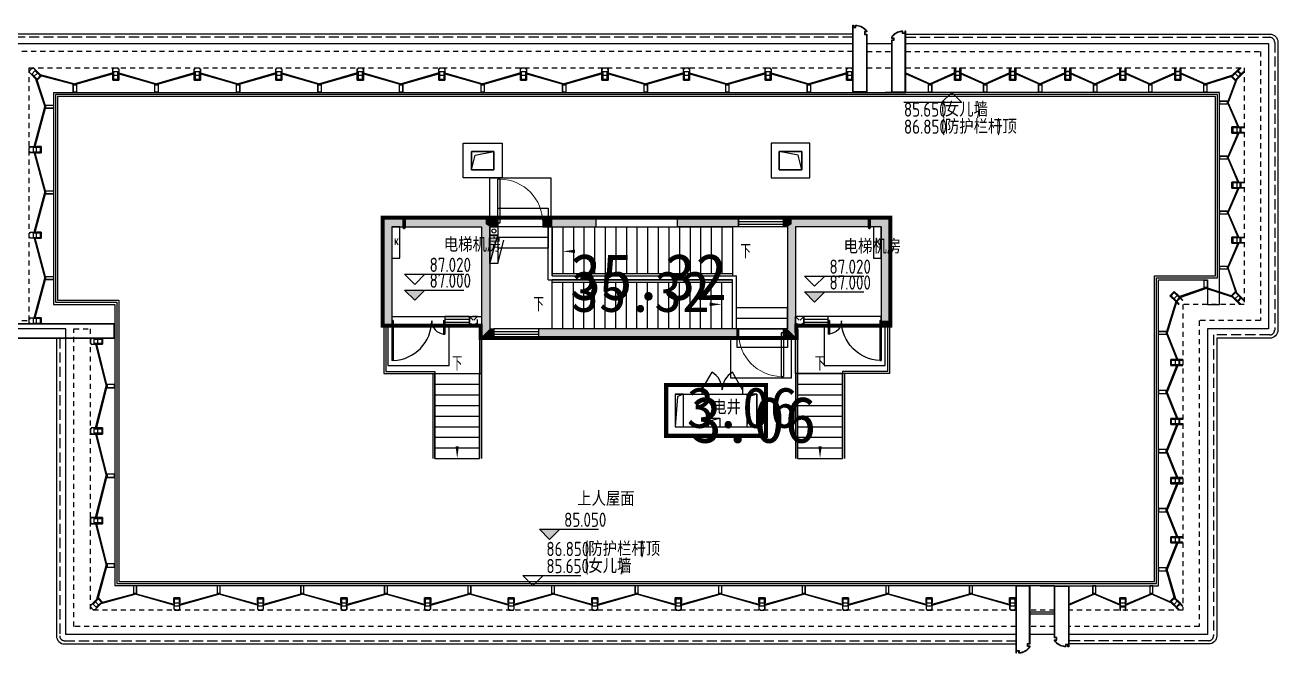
# Model space of a CAD drawing. Extents: x 512858 to 514372, y -232486 to -231710.
# Drawn here: x 513204.13 to 513234.86, y -232449.25 to -232433.85 of the extents above; entities that cross this region are included whole.
import ezdxf

# ---------------------------------------------------------------- set-up
doc = ezdxf.new("R2010")
doc.units = 0
doc.header["$LTSCALE"] = 1000
for name, pattern in [('2#HXT-RX$0$CACHE2', [0.1875, 0.125, -0.0625]), ('2#HXT-RX$0$CONTINOUS', [0]), ('2#HXT-RX$0$DASH', [0.35, 0.25, -0.1]), ('__DASH', [0.35, 0.25, -0.1]), ('CACHE2', [0.1875, 0.125, -0.0625])]:
    doc.linetypes.add(name, pattern=pattern)
doc.layers.get('0').update_dxf_attribs({"color": 252})
for name, color, linetype in [('$面积结果', 7, 'Continuous'), ('2#HXT-RX$0$A-ANNO-50-SYMB', 253, 'Continuous'), ('2#HXT-RX$0$A-ANNO-50-TXT', 253, 'Continuous'), ('2#HXT-RX$0$A-DOOR', 253, 'Continuous'), ('2#HXT-RX$0$A-FIRE-DOOR', 253, 'Continuous'), ('2#HXT-RX$0$A-HOLE-E', 253, 'Continuous'), ('2#HXT-RX$0$A-HOLE-H', 253, '2#HXT-RX$0$CACHE2'), ('2#HXT-RX$0$A-PATT-COLU', 253, 'Continuous'), ('2#HXT-RX$0$A-STAIR', 253, 'Continuous'), ('2#HXT-RX$0$A-STR-CONC-B', 253, 'Continuous'), ('2#HXT-RX$0$A-WALL-S', 253, 'Continuous'), ('2#HXT-RX$0$A-WINDOW', 253, 'Continuous'), ('2#HXT-RX$0$AA-DOOR_FIRE_TEXT', 253, 'Continuous'), ('2#HXT-RX$0$AA-套管', 253, 'Continuous'), ('2#HXT-RX$0$建-空调', 253, '2#HXT-RX$0$DASH'), ('5#-造型-屋面$0$12#首层零件$0$WINDOW', 253, 'Continuous'), ('6#-造型-1F（实施版）金属型材-METAL-S', 253, 'Continuous'), ('A-ANNO-100-DIM-E', 253, 'Continuous'), ('A-ANNO-100-TXT', 252, 'Continuous'), ('A-GLAZ-E', 253, 'Continuous'), ('A-GLAZ-S', 253, 'Continuous'), ('A-HOLE-E', 253, 'Continuous'), ('A-METAL-E', 253, 'Continuous'), ('A-METAL-S', 253, 'Continuous'), ('A-STR-CONC-E', 253, 'Continuous'), ('A-STR-CONC-H', 253, 'Continuous'), ('A-WALL-S', 252, 'Continuous'), ('PUB_DIM', 252, 'Continuous'), ('看线', 253, 'Continuous')]:
    doc.layers.add(name, color=color, linetype=linetype)
doc.layers.add('面积-计容-住宅-1', color=1, linetype='Continuous', lineweight=0)
doc.styles.add('2#HXT-RX$0$DIM_FONT', font='romand.shx', dxfattribs={"width": 0.7, "bigfont": 'hzfs.shx'})
doc.styles.add('2#HXT-RX$0$STANDARD', font='GBENOR', dxfattribs={"bigfont": 'GBCBIG'})
doc.styles.add('dw', font='simhei.ttf')
doc.styles.add('TYDG_02', font='TSSDENG.shx', dxfattribs={"width": 0.8, "bigfont": 'hztxt.shx'})

# ---------------------------------------------------------------- blocks, each defined once
blk = doc.blocks.new('1新552#HXT-RX$0$$TWTSYS$00000508')
for p, q in [((-0.5, 0.5), (0.324, 1.224)), ((-0.5, 0.5), (-0.5, -0.5)), ((-0.5, -0.5), (0.5, 0.5)), ((0.5, 0.5), (-0.5, 0.5)), ((0.5, -0.5), (0.5, 0.5)), ((-0.5, -0.5), (0.5, -0.5))]:
    blk.add_line(p, q)
blk.add_solid([(0.5, -0.5), (0.5, 0.5), (-0.5, -0.5)])
blk = doc.blocks.new('1新572#HXT-RX$0$洞B')
blk.add_wipeout([(40, -150), (40, 150), (-40, 150), (-40, -150)]).dxf.layer = '2#HXT-RX$0$AA-套管'
at = {"ltscale": 0.5}
h = blk.add_hatch(color=256, dxfattribs=at)
h.paths.add_polyline_path([(-40, -150), (0, 0), (-40, 150)])
h.paths.add_polyline_path([(40, 150), (0, 0), (40, -150)])
blk.add_line((0, 200), (0, -200))
blk.add_lwpolyline([(40, -150), (40, 150), (-40, 150), (-40, -150)], close=True, dxfattribs=at)
at = {"layer": '2#HXT-RX$0$AA-DOOR_FIRE_TEXT'}
blk.add_lwpolyline([(40, -150), (40, 150), (-40, 150), (-40, -150)], close=True, dxfattribs=at)
blk = doc.blocks.new('1新522#HXT-RX$0$$DorLib2D$00000001')
for p, q in [((0.45, 0.975), (0.5, 0.975)), ((0.45, 0), (0.45, 0.975)), ((0.5, 0), (0.5, 0.975)), ((0.5, 0), (0.45, 0))]:
    blk.add_line(p, q)
at = {"lineweight": 13}
blk.add_arc((0.475, 0), 0.975, 91.4693, 180, dxfattribs=at)
blk = doc.blocks.new('1新562#HXT-RX$0$$WINLIB2D$00000001')
at = {"color": 0}
for points in [[(-0.5, 0.5), (-0.5, -0.5)], [(-0.5, 0.5), (0.5, 0.5)], [(0.5, -0.5), (0.5, 0.5)], [(0.5, 0.167), (-0.5, 0.167)], [(0.5, -0.167), (-0.5, -0.167)], [(-0.5, -0.5), (0.5, -0.5)]]:
    blk.add_lwpolyline(points, dxfattribs=at)
blk = doc.blocks.new('1新532#HXT-RX$0$$DorLib2D$00000225')
at = {"color": 0}
for p, q in [((0.475, -0.001), (0.475, 0.752)), ((0.475, 0.752), (0.5, 0.752)), ((0.5, -0.001), (0.5, 0.752)), ((-0.5, 0), (-0.5, 0.252)), ((-0.475, 0.252), (-0.5, 0.252)), ((-0.475, 0), (-0.475, 0.252)), ((-0.475, 0), (-0.5, 0)), ((0.475, -0.001), (0.5, -0.001))]:
    blk.add_line(p, q, dxfattribs=at)
for centre, radius, start, end in [((0.505, -0.002), 0.755, 92.2493, 179.7238), ((-0.501, 0.003), 0.251, 359.7899, 84.0974)]:
    blk.add_arc(centre, radius, start, end, dxfattribs=at)
blk = doc.blocks.new('1新542#HXT-RX$0$$DorLib2D$00000231')
at = {"color": 0}
for p, q in [((-0.5, 0), (-0.25, 0.433)), ((0.5, 0), (0.25, 0.433))]:
    blk.add_line(p, q, dxfattribs=at)
for centre, start, end in [((-0.5, 0), 0, 60), ((0.5, 0), 120, 180)]:
    blk.add_arc(centre, 0.5, start, end, dxfattribs=at)
blk = doc.blocks.new('1新512#HXT-RX')
at = {"layer": '2#HXT-RX$0$A-PATT-COLU'}
for points in [[(-152357, -999371), (-152457, -999271), (-152457, -1001871), (-152257, -1001871), (-152257, -999471)], [(-149957, -999404), (-149857, -999471), (-149657, -999471), (-149657, -999271), (-149957, -999271)], [(-148557, -999271), (-148557, -999471), (-148327, -999471), (-148327, -999371), (-148327, -999271)], [(-148327, -999371), (-148327, -999471), (-147257, -999471), (-147257, -999271), (-148327, -999271)], [(-143757, -999471), (-143757, -999271), (-145257, -999271), (-145257, -999471)], [(-142457, -999404), (-142457, -999271), (-142657, -999271), (-142657, -999471), (-142557, -999471)], [(-140157, -999371), (-140257, -999471), (-140257, -1001771), (-140157, -1001771), (-140057, -1001771), (-140057, -999271)], [(-149957, -999404), (-150057, -999471), (-150057, -1001771), (-149957, -1001771), (-149857, -1001771), (-149857, -999471)], [(-142457, -999404), (-142557, -999471), (-142557, -1001971), (-142457, -1002071), (-142357, -1002171), (-142357, -999471)], [(-149957, -1001771), (-150057, -1001771), (-150057, -1002171), (-149957, -1002071), (-149857, -1001971), (-149857, -1001771)], [(-140157, -1001771), (-140257, -1001771), (-140257, -1001871), (-140057, -1001871), (-140057, -1001771)], [(-149957, -1002071), (-150057, -1002171), (-149757, -1002171), (-149757, -1001971), (-149857, -1001971)], [(-143807, -1002071), (-143807, -1001971), (-148657, -1001971), (-148657, -1002171), (-143807, -1002171)], [(-143757, -1002171), (-143757, -1001971), (-143807, -1001971), (-143807, -1002071), (-143807, -1002171)], [(-142457, -1002071), (-142557, -1001971), (-142657, -1001971), (-142657, -1002171), (-142357, -1002171)]]:
    blk.add_hatch(color=256, dxfattribs=at).paths.add_polyline_path(points, flags=17)
at = {"layer": '2#HXT-RX$0$A-ANNO-50-SYMB'}
for points in [[(-143777, -1000071, 0, 0, 0), (-148067, -1000071, 0, 80, 0), (-147767, -1000071, 0, 0, 0)], [(-148457, -1001371, 0, 0, 0), (-144167, -1001371, 0, 80, 0), (-144467, -1001371, 0, 0, 0)], [(-150657, -1003071, 0, 0, 0), (-150657, -1005151, 0, 80, 0), (-150657, -1004851, 0, 0, 0)], [(-141757, -1003071, 0, 0, 0), (-141757, -1005151, 0, 80, 0), (-141757, -1004851, 0, 0, 0)]]:
    blk.add_lwpolyline(points, format="xyseb", dxfattribs=at)
at = {"layer": '2#HXT-RX$0$A-DOOR'}
for p, q in [((-152257, -1001671), (-150957, -1001671)), ((-140257, -1001671), (-141557, -1001671)), ((-152257, -1001871), (-150957, -1001871)), ((-140257, -1001871), (-141557, -1001871)), ((-144657, -1003371), (-143657, -1003371)), ((-144657, -1003571), (-143657, -1003571))]:
    blk.add_line(p, q, dxfattribs=at)
at = {"layer": '2#HXT-RX$0$A-HOLE-E'}
for points in [[(-145307, -1004371), (-145107, -1004371), (-145107, -1003571), (-145307, -1003571)], [(-143557, -1004371), (-143307, -1004371), (-143307, -1003571), (-143557, -1003571)], [(-144507, -1004371), (-144207, -1004371), (-144207, -1004171), (-144507, -1004171)]]:
    blk.add_lwpolyline(points, close=True, dxfattribs=at)
for points in [[(-145107, -1003571), (-145252, -1003628), (-145307, -1004371)], [(-143307, -1003571), (-143502, -1003628), (-143557, -1004371)], [(-144207, -1004171), (-144453, -1004228), (-144507, -1004371)]]:
    blk.add_lwpolyline(points, dxfattribs=at)
at = {"layer": '2#HXT-RX$0$A-HOLE-H'}
for points in [[(-150357, -1001871), (-150157, -1001871), (-150157, -1001671), (-150357, -1001671)], [(-142357, -1001871), (-142157, -1001871), (-142157, -1001671), (-142357, -1001671)]]:
    blk.add_lwpolyline(points, close=True, dxfattribs=at)
for points in [[(-150157, -1001671), (-150357, -1001871)], [(-150357, -1001671), (-150157, -1001871)], [(-142157, -1001671), (-142357, -1001871)], [(-142357, -1001671), (-142157, -1001871)]]:
    blk.add_lwpolyline(points, dxfattribs=at)
at = {"layer": '2#HXT-RX$0$A-STAIR'}
for p, q in [((-149657, -999471), (-149657, -999991)), ((-148427, -999471), (-149657, -999471)), ((-148427, -999471), (-148427, -999991)), ((-148327, -999471), (-143907, -999471)), ((-148327, -999471), (-148327, -1000611)), ((-148067, -999471), (-148067, -1000611)), ((-147807, -999471), (-147807, -1000611)), ((-147547, -999471), (-147547, -1000611)), ((-147287, -999471), (-147287, -1000611)), ((-147027, -999471), (-147027, -1000611)), ((-146767, -999471), (-146767, -1000611)), ((-146507, -999471), (-146507, -1000611)), ((-146247, -999471), (-146247, -1000611)), ((-145987, -999471), (-145987, -1000611)), ((-145727, -999471), (-145727, -1000611)), ((-145467, -999471), (-145467, -1000611)), ((-145207, -999471), (-145207, -1000611)), ((-144947, -999471), (-144947, -1000611)), ((-144687, -999471), (-144687, -1000611)), ((-144427, -999471), (-144427, -1000611)), ((-144167, -999471), (-144167, -1000611)), ((-143907, -999471), (-143907, -1000611)), ((-148427, -999731), (-149657, -999731)), ((-148427, -999991), (-149657, -999991)), ((-148327, -1000611), (-148327, -1000671)), ((-148327, -1000831), (-148327, -1000771)), ((-148327, -1001971), (-148327, -1000831)), ((-148067, -1001971), (-148067, -1000831)), ((-147807, -1001971), (-147807, -1000831)), ((-147547, -1001971), (-147547, -1000831)), ((-147287, -1001971), (-147287, -1000831)), ((-147027, -1001971), (-147027, -1000831)), ((-146767, -1001971), (-146767, -1000831)), ((-146507, -1001971), (-146507, -1000831)), ((-146247, -1001971), (-146247, -1000831)), ((-145987, -1001971), (-145987, -1000831)), ((-145727, -1001971), (-145727, -1000831)), ((-145467, -1001971), (-145467, -1000831)), ((-145207, -1001971), (-145207, -1000831)), ((-144947, -1001971), (-144947, -1000831)), ((-144687, -1001971), (-144687, -1000831)), ((-144427, -1001971), (-144427, -1000831)), ((-144167, -1001971), (-144167, -1000831)), ((-143907, -1000611), (-143907, -1000671)), ((-143907, -1000831), (-143907, -1000771)), ((-143907, -1001971), (-143907, -1000831)), ((-143807, -1001971), (-143807, -1001451)), ((-143807, -1001451), (-142557, -1001451)), ((-142557, -1001971), (-142557, -1001451)), ((-143807, -1001711), (-142557, -1001711)), ((-143907, -1001971), (-148327, -1001971)), ((-143807, -1001971), (-142557, -1001971)), ((-151207, -1005151), (-151207, -1003071)), ((-151207, -1003071), (-150107, -1003071)), ((-150107, -1005151), (-150107, -1003071)), ((-142307, -1005151), (-142307, -1003071)), ((-142307, -1003071), (-141207, -1003071)), ((-141207, -1005151), (-141207, -1003071)), ((-151207, -1003331), (-150107, -1003331)), ((-151207, -1003591), (-150107, -1003591)), ((-142307, -1003331), (-141207, -1003331)), ((-142307, -1003591), (-141207, -1003591)), ((-151207, -1003851), (-150107, -1003851)), ((-142307, -1003851), (-141207, -1003851)), ((-151207, -1004111), (-150107, -1004111)), ((-142307, -1004111), (-141207, -1004111)), ((-151207, -1004371), (-150107, -1004371)), ((-142307, -1004371), (-141207, -1004371)), ((-151207, -1004631), (-150107, -1004631)), ((-142307, -1004631), (-141207, -1004631)), ((-151207, -1004891), (-150107, -1004891)), ((-151207, -1005151), (-150107, -1005151)), ((-142307, -1004891), (-141207, -1004891)), ((-142307, -1005151), (-141207, -1005151))]:
    blk.add_line(p, q, dxfattribs=at)
at = {"layer": '2#HXT-RX$0$A-STAIR', "elevation": 0}
blk.add_lwpolyline([(-148427, -999271), (-149657, -999271), (-149657, -999011), (-148427, -999011)], close=True, dxfattribs=at)
at = {"layer": '2#HXT-RX$0$A-STAIR'}
for points in [[(-148557, -999471), (-149657, -999471), (-149657, -999271), (-148557, -999271)], [(-152457, -1003071), (-150057, -1003071), (-150057, -1001871), (-152457, -1001871)], [(-142657, -1001971), (-143757, -1001971), (-143757, -1002171), (-142657, -1002171)], [(-140057, -1003071), (-142357, -1003071), (-142357, -1001871), (-140057, -1001871)], [(-142557, -1002431), (-143787, -1002431), (-143787, -1002171), (-142557, -1002171)]]:
    blk.add_lwpolyline(points, close=True, dxfattribs=at)
for points in [[(-148327, -1000611), (-143907, -1000611)], [(-148327, -1000671), (-143907, -1000671)], [(-143907, -1000771), (-148327, -1000771)], [(-143907, -1000831), (-148327, -1000831)], [(-152457, -1001871), (-152457, -1003071), (-151257, -1003071), (-151257, -1005151)], [(-152407, -1001871), (-152407, -1003021), (-151207, -1003021), (-151207, -1005151)], [(-150107, -1001871), (-150107, -1005151)], [(-142307, -1001871), (-142307, -1005151)], [(-140107, -1001871), (-140107, -1003021), (-141207, -1003021), (-141207, -1005151)], [(-140057, -1001871), (-140057, -1003071), (-141157, -1003071), (-141157, -1005151)], [(-150057, -1002171), (-150057, -1005151)], [(-142357, -1002171), (-142357, -1005151)]]:
    blk.add_lwpolyline(points, dxfattribs=at)
at = {"layer": '2#HXT-RX$0$A-STR-CONC-B'}
for p, q in [((-152457, -999271), (-152457, -1001871)), ((-149957, -999271), (-149657, -999271)), ((-148557, -999271), (-148327, -999271)), ((-148327, -999271), (-147257, -999271)), ((-147257, -999271), (-147257, -999471)), ((-143757, -999271), (-145257, -999271)), ((-145257, -999471), (-145257, -999271)), ((-142457, -999271), (-142657, -999271)), ((-140057, -999271), (-140057, -1001771)), ((-152257, -999471), (-152257, -1001871)), ((-150057, -999471), (-150057, -1001771)), ((-149857, -999471), (-149857, -1001771)), ((-149857, -999471), (-149657, -999471)), ((-148557, -999471), (-148327, -999471)), ((-148327, -999471), (-147257, -999471)), ((-143757, -999471), (-145257, -999471)), ((-142557, -999471), (-142657, -999471)), ((-142557, -999471), (-142557, -1001971)), ((-142357, -999471), (-142357, -1002171)), ((-140257, -999471), (-140257, -1001771)), ((-150057, -1001771), (-150057, -1002171)), ((-149857, -1001771), (-149857, -1001971)), ((-140257, -1001771), (-140257, -1001871)), ((-140057, -1001771), (-140057, -1001871)), ((-152257, -1001871), (-152457, -1001871)), ((-149857, -1001971), (-149757, -1001971)), ((-149757, -1001971), (-149757, -1002171)), ((-143807, -1001971), (-148657, -1001971)), ((-148657, -1002171), (-148657, -1001971)), ((-143757, -1001971), (-143807, -1001971)), ((-143757, -1002171), (-143757, -1001971)), ((-142557, -1001971), (-142657, -1001971)), ((-142657, -1002171), (-142657, -1001971)), ((-140057, -1001871), (-140257, -1001871)), ((-150057, -1002171), (-149757, -1002171)), ((-143807, -1002171), (-148657, -1002171)), ((-143757, -1002171), (-143807, -1002171)), ((-142357, -1002171), (-142657, -1002171))]:
    blk.add_line(p, q, dxfattribs=at)
for points in [[(-149657, -999271), (-149657, -999471)], [(-148557, -999271), (-148557, -999471)], [(-143757, -999471), (-143757, -999271)], [(-142657, -999471), (-142657, -999271)]]:
    blk.add_lwpolyline(points, dxfattribs=at)
at = {"layer": '2#HXT-RX$0$A-WALL-S'}
for p, q in [((-147257, -999271), (-145257, -999271)), ((-148427, -1000771), (-148427, -999471)), ((-148327, -1000671), (-148327, -999471)), ((-147257, -999471), (-145257, -999471)), ((-148427, -1000771), (-143907, -1000771)), ((-148327, -1000671), (-143807, -1000671)), ((-143907, -1001971), (-143907, -1000771)), ((-143807, -1001971), (-143807, -1000671)), ((-150957, -1001671), (-150057, -1001671)), ((-142157, -1001671), (-142363, -1001671)), ((-142363, -1001871), (-142363, -1001671)), ((-150957, -1001871), (-150057, -1001871)), ((-142157, -1001871), (-142363, -1001871)), ((-145507, -1003371), (-145507, -1004571)), ((-145507, -1003371), (-144657, -1003371)), ((-145307, -1003571), (-145307, -1004371)), ((-145307, -1003571), (-144657, -1003571)), ((-143657, -1003371), (-143107, -1003371)), ((-143657, -1003571), (-143307, -1003571)), ((-143307, -1003571), (-143307, -1004371)), ((-143107, -1003371), (-143107, -1004571)), ((-145307, -1004371), (-143307, -1004371)), ((-145507, -1004571), (-143107, -1004571))]:
    blk.add_line(p, q, dxfattribs=at)
for points in [[(-152257, -1001671), (-152257, -1001871)], [(-142157, -1001871), (-142157, -1001671)], [(-140257, -1001871), (-140257, -1001671)], [(-149757, -1002171), (-149757, -1001971)], [(-148657, -1002171), (-148657, -1001971)], [(-143757, -1001971), (-143757, -1002171)], [(-142657, -1001971), (-142657, -1002171)], [(-144657, -1003371), (-144657, -1003571)], [(-143657, -1003371), (-143657, -1003571)]]:
    blk.add_lwpolyline(points, dxfattribs=at)
at = {"layer": '2#HXT-RX$0$AA-DOOR_FIRE_TEXT'}
blk.add_lwpolyline([(-149657, -999671), (-149857, -999671), (-149857, -999471), (-149657, -999471)], close=True, dxfattribs=at)
blk.add_circle((-149757, -999571), 50, dxfattribs=at)
at = {"layer": '2#HXT-RX$0$建-空调', "color": 1, "ltscale": 10}
for points in [[(-152257, -1000236), (-152066, -1000236), (-152066, -999471), (-152257, -999471)], [(-140448, -1000236), (-140257, -1000236), (-140257, -999471), (-140448, -999471)]]:
    blk.add_lwpolyline(points, close=True, dxfattribs=at)
at = {"layer": '2#HXT-RX$0$A-DOOR', "zscale": 200}
for name, p, xscale, yscale in [('1新532#HXT-RX$0$$DorLib2D$00000225', (-151607, -1001771), -1300, -1300), ('1新542#HXT-RX$0$$DorLib2D$00000231', (-144157, -1003471), 1000, 1000)]:
    blk.add_blockref(name, p, dxfattribs=dict(at, xscale=xscale, yscale=yscale))
at = {"layer": '2#HXT-RX$0$A-DOOR', "xscale": -1300, "yscale": 1300, "zscale": 200, "rotation": 180}
blk.add_blockref('1新532#HXT-RX$0$$DorLib2D$00000225', (-140907, -1001771), dxfattribs=at)
at = {"layer": '2#HXT-RX$0$A-FIRE-DOOR', "zscale": 200}
for p, xscale, yscale in [((-149107, -999371), -1100, 1100), ((-143207, -1002071), 1100, -1100)]:
    blk.add_blockref('1新522#HXT-RX$0$$DorLib2D$00000001', p, dxfattribs=dict(at, xscale=xscale, yscale=yscale))
at = {"layer": '2#HXT-RX$0$A-WINDOW', "yscale": 200, "zscale": 200, "rotation": 180}
for p, xscale in [((-143207, -999371), 1099.999783795589), ((-141857, -1001771), 600), ((-149207, -1002071), 1099.999783795589)]:
    blk.add_blockref('1新562#HXT-RX$0$$WINLIB2D$00000001', p, dxfattribs=dict(at, xscale=xscale))
at = {"layer": '2#HXT-RX$0$A-WINDOW', "xscale": -600, "yscale": -200, "zscale": 200}
blk.add_blockref('1新562#HXT-RX$0$$WINLIB2D$00000001', (-150657, -1001771), dxfattribs=at)
at = {"layer": '2#HXT-RX$0$AA-DOOR_FIRE_TEXT', "xscale": -700.0000000000001, "yscale": 200.0000000000001, "zscale": 700.0000000000001, "rotation": 270}
blk.add_blockref('1新552#HXT-RX$0$$TWTSYS$00000508', (-149757, -1000021), dxfattribs=at)
at = {"color": 1, "linetype": '2#HXT-RX$0$CONTINOUS', "style": '2#HXT-RX$0$DIM_FONT', "text_generation_flag": 4, "width": 0.8}
for p in [(-152198, -999757), (-140389, -999757)]:
    blk.add_text('K', height=151, rotation=359.771, dxfattribs=at).set_placement(p)
at = {"layer": '2#HXT-RX$0$A-ANNO-50-SYMB', "color": 7, "style": '2#HXT-RX$0$STANDARD'}
for p in [(-150785, -1003001), (-141885, -1003001)]:
    blk.add_text('下', height=353, dxfattribs=at).set_placement(p)
at = {"layer": '2#HXT-RX$0$A-ANNO-50-TXT', "color": 7, "style": '2#HXT-RX$0$STANDARD'}
for p in [(-143707, -1000246), (-148784, -1001546)]:
    blk.add_text('下', height=353, dxfattribs=at).set_placement(p)
at = {"layer": '2#HXT-RX$0$AA-套管', "xscale": 0.8, "yscale": 0.8, "zscale": 0.8, "rotation": 179.9999753021652}
for p in [(-151957, -999371), (-140548, -999371)]:
    blk.add_blockref('1新572#HXT-RX$0$洞B', p, dxfattribs=at)
at = {"layer": '2#HXT-RX$0$A-PATT-COLU'}
for points in [[(-152357, -999371), (-152257, -999471), (-150057, -999471), (-149957, -999404), (-149957, -999271), (-152457, -999271)], [(-140157, -999371), (-140057, -999271), (-142457, -999271), (-142457, -999404), (-142357, -999471), (-140257, -999471)]]:
    blk.add_hatch(color=256, dxfattribs=at).paths.add_polyline_path(points, flags=17)
at = {"layer": '2#HXT-RX$0$A-STR-CONC-B'}
for p, q in [((-152457, -999271), (-149957, -999271)), ((-140057, -999271), (-142457, -999271)), ((-152257, -999471), (-150057, -999471)), ((-140257, -999471), (-142357, -999471))]:
    blk.add_line(p, q, dxfattribs=at)
blk = doc.blocks.new('1新162dewfergsfsfsfs')
at = {"layer": 'A-METAL-S', "elevation": 0}
blk.add_lwpolyline([(-53941, 66063), (-53791, 66063), (-53791, 65863), (-53811, 65863), (-53811, 65943), (-53921, 65943), (-53921, 65863), (-53941, 65863)], close=True, dxfattribs=at)
at = {"layer": 'A-METAL-S'}
for points in [[(-53941, 65941), (-53941, 66063), (-53791, 66063), (-53791, 65941)], [(-53791, 65941), (-53791, 66063), (-53941, 66063), (-53941, 65941)], [(-53791, 65897), (-53791, 65783), (-53811, 65783), (-53811, 65763), (-53921, 65763), (-53921, 65783), (-53941, 65783), (-53941, 65897)], [(-53793, 65943), (-53793, 66061), (-53938, 66061), (-53938, 65943)], [(-53921, 66043), (-53938, 66061)], [(-53793, 65941), (-53793, 65786), (-53813, 65786), (-53813, 65766), (-53918, 65766), (-53918, 65786), (-53938, 65786), (-53938, 65941)], [(-53938, 65863), (-53793, 65863)], [(-53811, 65941), (-53811, 66043), (-53921, 66043), (-53921, 65941)], [(-53811, 66043), (-53793, 66061)]]:
    blk.add_lwpolyline(points, dxfattribs=at)
at = {"layer": 'A-METAL-S', "elevation": 0}
for points in [[(-53921, 65941), (-53941, 65941)], [(-53921, 65941), (-53921, 65943), (-53938, 65943)], [(-53811, 65941), (-53811, 65943), (-53793, 65943)], [(-53811, 65941), (-53791, 65941)]]:
    blk.add_lwpolyline(points, dxfattribs=at)
blk = doc.blocks.new('1新169fsfgesfsfsf')
at = {"layer": 'A-METAL-S'}
for points in [[(-54486, 66363), (-54406, 66363), (-54406, 66173), (-54486, 66173)], [(-54483, 66360), (-54409, 66360), (-54409, 66176), (-54483, 66176)]]:
    blk.add_lwpolyline(points, close=True, dxfattribs=at)
blk = doc.blocks.new('1新168fsefsfsfsf')
at = {"layer": 'A-METAL-S', "elevation": 0}
blk.add_lwpolyline([(-53941, 66063), (-53791, 66063), (-53791, 65863), (-53811, 65863), (-53811, 65943), (-53921, 65943), (-53921, 65863), (-53941, 65863)], close=True, dxfattribs=at)
at = {"layer": 'A-METAL-S'}
for points in [[(-53941, 65941), (-53941, 66063), (-53791, 66063), (-53791, 65941)], [(-53791, 65941), (-53791, 66063), (-53941, 66063), (-53941, 65941)], [(-53791, 65897), (-53791, 65763), (-53811, 65763), (-53811, 65843), (-53921, 65843), (-53921, 65763), (-53941, 65763), (-53941, 65897)], [(-53793, 65943), (-53793, 66061), (-53938, 66061), (-53938, 65943)], [(-53921, 66043), (-53938, 66061)], [(-53793, 65941), (-53793, 65766), (-53808, 65766), (-53808, 65846), (-53923, 65846), (-53923, 65766), (-53938, 65766), (-53938, 65941)], [(-53938, 65863), (-53793, 65863)], [(-53811, 65941), (-53811, 66043), (-53921, 66043), (-53921, 65941)], [(-53811, 66043), (-53793, 66061)]]:
    blk.add_lwpolyline(points, dxfattribs=at)
at = {"layer": 'A-METAL-S', "elevation": 0}
for points in [[(-53921, 65941), (-53941, 65941)], [(-53921, 65941), (-53921, 65943), (-53938, 65943)], [(-53811, 65941), (-53811, 65943), (-53793, 65943)], [(-53811, 65941), (-53791, 65941)]]:
    blk.add_lwpolyline(points, dxfattribs=at)
blk = doc.blocks.new('1新87A$C69351F01')
at = {"layer": '6#-造型-1F（实施版）金属型材-METAL-S', "color": 61, "linetype": '__DASH'}
for points in [[(20700, 14550), (-130, 14550, 0.414213), (-250, 14430), (-250, 7520)], [(1250, 7170), (1250, -130, 0.414214), (1370, -250), (24700, -250)]]:
    blk.add_lwpolyline(points, format="xyb", dxfattribs=at)
at = {"layer": '6#-造型-1F（实施版）金属型材-METAL-S', "color": 61, "linetype": '__DASH', "elevation": 0}
blk.add_lwpolyline([(22000, 14550), (30930, 14550, -0.414213), (31050, 14430), (31050, 7370, -0.414214), (30930, 7250), (29550, 7250), (29550, -130, -0.414214), (29430, -250), (26000, -250)], format="xyb", dxfattribs=at)
at = {"layer": 'A-GLAZ-S'}
for p, q in [((661, 13533, 0), (888, 12845, 0)), ((770, 13636, 0), (1625, 13412, 0)), ((787, 13619, 0), (1625, 13401, 0)), ((2550, 13675, 0), (1625, 13412, 0)), ((2550, 13663, 0), (1625, 13401, 0)), ((2700, 13675, 0), (3625, 13412, 0)), ((2700, 13663, 0), (3625, 13401, 0)), ((4550, 13675, 0), (3625, 13412, 0)), ((4550, 13663, 0), (3625, 13401, 0)), ((4700, 13675, 0), (5625, 13412, 0)), ((4700, 13663, 0), (5625, 13401, 0)), ((6550, 13675, 0), (5625, 13412, 0)), ((6550, 13663, 0), (5625, 13401, 0)), ((6700, 13675, 0), (7625, 13412, 0)), ((6700, 13663, 0), (7625, 13401, 0)), ((8550, 13675, 0), (7625, 13412, 0)), ((8550, 13663, 0), (7625, 13401, 0)), ((8700, 13675, 0), (9625, 13412, 0)), ((8700, 13663, 0), (9625, 13401, 0)), ((10550, 13675, 0), (9625, 13412, 0)), ((10550, 13663, 0), (9625, 13401, 0)), ((10700, 13675, 0), (11625, 13412, 0)), ((10700, 13663, 0), (11625, 13401, 0)), ((12550, 13675, 0), (11625, 13412, 0)), ((12550, 13663, 0), (11625, 13401, 0)), ((12700, 13675, 0), (13625, 13412, 0)), ((12700, 13663, 0), (13625, 13401, 0)), ((14550, 13675, 0), (13625, 13412, 0)), ((14550, 13663, 0), (13625, 13401, 0)), ((14700, 13675, 0), (15625, 13412, 0)), ((14700, 13663, 0), (15625, 13401, 0)), ((16550, 13675, 0), (15625, 13412, 0)), ((16550, 13663, 0), (15625, 13401, 0)), ((16700, 13675, 0), (17625, 13412, 0)), ((16700, 13663, 0), (17625, 13401, 0)), ((18550, 13675, 0), (17625, 13412, 0)), ((18550, 13663, 0), (17625, 13401, 0)), ((18700, 13675, 0), (19625, 13412, 0)), ((18700, 13663, 0), (19625, 13401, 0)), ((20550, 13675, 0), (19625, 13412, 0)), ((20550, 13663, 0), (19625, 13401, 0)), ((22000, 13675, 0), (22600, 13412, 0)), ((22000, 13662, 0), (22600, 13401, 0)), ((23200, 13675, 0), (22600, 13412, 0)), ((23200, 13663, 0), (22600, 13401, 0)), ((23350, 13675, 0), (23950, 13412, 0)), ((23350, 13662, 0), (23950, 13401, 0)), ((24550, 13675, 0), (23950, 13412, 0)), ((24550, 13663, 0), (23950, 13401, 0)), ((24700, 13675, 0), (25300, 13412, 0)), ((24700, 13662, 0), (25300, 13401, 0)), ((25900, 13675, 0), (25300, 13412, 0)), ((25900, 13663, 0), (25300, 13401, 0)), ((26050, 13675, 0), (26650, 13412, 0)), ((26050, 13662, 0), (26650, 13401, 0)), ((27250, 13675, 0), (26650, 13412, 0)), ((27250, 13663, 0), (26650, 13401, 0)), ((27400, 13675, 0), (28000, 13412, 0)), ((27400, 13662, 0), (28000, 13401, 0)), ((28600, 13675, 0), (28000, 13412, 0)), ((28600, 13663, 0), (28000, 13401, 0)), ((28750, 13675, 0), (29350, 13412, 0)), ((28750, 13662, 0), (29350, 13401, 0)), ((30019, 13625, 0), (29350, 13412, 0)), ((30000, 13606, 0), (29350, 13401, 0)), ((679, 13515, 0), (899, 12845, 0)), ((30107, 13501, 0), (29901, 12950, 0)), ((30126, 13520, 0), (29912, 12950, 0)), ((30163, 12350, 0), (29901, 12950, 0)), ((30175, 12350, 0), (29912, 12950, 0)), ((625, 11870, 0), (888, 12845, 0)), ((637, 11870, 0), (899, 12845, 0)), ((30162, 12200, 0), (29901, 11600)), ((30175, 12200, 0), (29912, 11600)), ((625, 11720, 0), (888, 10745, 0)), ((637, 11720, 0), (899, 10745, 0)), ((30163, 11000, 0), (29901, 11600)), ((30175, 11000, 0), (29912, 11600)), ((30162, 10850, 0), (29901, 10250)), ((30175, 10850, 0), (29912, 10250)), ((625, 9770, 0), (888, 10745, 0)), ((637, 9770, 0), (899, 10745, 0)), ((30163, 9650, 0), (29901, 10250)), ((30175, 9650, 0), (29912, 10250)), ((625, 9620, 0), (888, 8645, 0)), ((637, 9620, 0), (899, 8645, 0)), ((30162, 9500, 0), (29901, 8900)), ((30175, 9500, 0), (29912, 8900)), ((625, 7670, 0), (888, 8645, 0)), ((637, 7670, 0), (899, 8645, 0)), ((30107, 8299, 0), (29901, 8900)), ((30126, 8280, 0), (29912, 8900)), ((28725, 8181, 0), (29360, 8399, 0)), ((28734, 8172, 0), (29360, 8388, 0)), ((30000, 8194, 0), (29360, 8399, 0)), ((30019, 8175, 0), (29360, 8388, 0)), ((28631, 8063, 0), (28401, 7300, 0)), ((28640, 8054, 0), (28412, 7300, 0)), ((28663, 6650, 0), (28401, 7300, 0)), ((28675, 6650, 0), (28412, 7300, 0)), ((2125, 7020, 0), (2388, 5995, 0)), ((2137, 7020, 0), (2399, 5995, 0)), ((28663, 6500, 0), (28401, 5850, 0)), ((28675, 6500, 0), (28412, 5850, 0)), ((2125, 4970, 0), (2388, 5995, 0)), ((2137, 4970, 0), (2399, 5995, 0)), ((28662, 5200, 0), (28401, 5850, 0)), ((28675, 5200, 0), (28412, 5850, 0)), ((28663, 5050, 0), (28401, 4400, 0)), ((28675, 5050, 0), (28412, 4400, 0)), ((2125, 4820, 0), (2388, 3795, 0)), ((2137, 4820, 0), (2399, 3795, 0)), ((28662, 3750, 0), (28401, 4400, 0)), ((28675, 3750, 0), (28412, 4400, 0)), ((2125, 2770, 0), (2388, 3795, 0)), ((2137, 2770, 0), (2399, 3795, 0)), ((28663, 3600, 0), (28401, 2950, 0)), ((28675, 3600, 0), (28412, 2950, 0)), ((28662, 2300, 0), (28401, 2950, 0)), ((28675, 2300, 0), (28412, 2950, 0)), ((2125, 2620, 0), (2388, 1595, 0)), ((2137, 2620, 0), (2399, 1595, 0)), ((28663, 2150, 0), (28401, 1500, 0)), ((28675, 2150, 0), (28412, 1500, 0)), ((2164, 770, 0), (2388, 1595, 0)), ((2181, 787, 0), (2399, 1595, 0)), ((28607, 799, 0), (28401, 1500, 0)), ((28626, 780, 0), (28412, 1500, 0)), ((2270, 664, 0), (3100, 888, 0)), ((2287, 681, 0), (3100, 899, 0)), ((4050, 637), (3100, 899, 0)), ((4050, 625), (3100, 888, 0)), ((4200, 637, 0), (5150, 899, 0)), ((4200, 625, 0), (5150, 888, 0)), ((6100, 637), (5150, 899, 0)), ((6100, 625), (5150, 888, 0)), ((6250, 637, 0), (7200, 899, 0)), ((6250, 625, 0), (7200, 888, 0)), ((8150, 637), (7200, 899, 0)), ((8150, 625), (7200, 888, 0)), ((8300, 637, 0), (9250, 899, 0)), ((8300, 625, 0), (9250, 888, 0)), ((10200, 637), (9250, 899, 0)), ((10200, 625), (9250, 888, 0)), ((10350, 637, 0), (11300, 899, 0)), ((10350, 625, 0), (11300, 888, 0)), ((12250, 637), (11300, 899, 0)), ((12250, 625), (11300, 888, 0)), ((12400, 637, 0), (13350, 899, 0)), ((12400, 625, 0), (13350, 888, 0)), ((14300, 637), (13350, 899, 0)), ((14300, 625), (13350, 888, 0)), ((14450, 637, 0), (15400, 899, 0)), ((14450, 625, 0), (15400, 888, 0)), ((16350, 637), (15400, 899, 0)), ((16350, 625), (15400, 888, 0)), ((16500, 637, 0), (17450, 899, 0)), ((16500, 625, 0), (17450, 888, 0)), ((18400, 637), (17450, 899, 0)), ((18400, 625), (17450, 888, 0)), ((18550, 637, 0), (19500, 899, 0)), ((18550, 625, 0), (19500, 888, 0)), ((20450, 637), (19500, 899, 0)), ((20450, 625), (19500, 888, 0)), ((20600, 637, 0), (21550, 899, 0)), ((20600, 625, 0), (21550, 888, 0)), ((22500, 637), (21550, 899, 0)), ((22500, 625), (21550, 888, 0)), ((22650, 637, 0), (23600, 899, 0)), ((22650, 625, 0), (23600, 888, 0)), ((24550, 637), (23600, 899, 0)), ((24550, 625), (23600, 888, 0)), ((26000, 638, 0), (26625, 899, 0)), ((26000, 625, 0), (26625, 888, 0)), ((27250, 637, 0), (26625, 899, 0)), ((27250, 625, 0), (26625, 888, 0)), ((27400, 638, 0), (28025, 899, 0)), ((27400, 625, 0), (28025, 888, 0)), ((28504, 690, 0), (28025, 899, 0)), ((28527, 667, 0), (28025, 888, 0))]:
    blk.add_line(p, q, dxfattribs=at)
at = {"layer": 'A-GLAZ-S', "elevation": 0}
for points in [[(804, 13602), (1625, 13390), (2550, 13650)], [(2700, 13650), (3625, 13390), (4550, 13650)], [(4700, 13650), (5625, 13390), (6550, 13650)], [(6700, 13650), (7625, 13390), (8550, 13650)], [(8700, 13650), (9625, 13390), (10550, 13650)], [(10700, 13650), (11625, 13390), (12550, 13650)], [(12700, 13650), (13625, 13390), (14550, 13650)], [(14700, 13650), (15625, 13390), (16550, 13650)], [(16700, 13650), (17625, 13390), (18550, 13650)], [(18700, 13650), (19625, 13390), (20550, 13650)], [(22000, 13650), (22600, 13390), (23200, 13650)], [(23350, 13650), (23950, 13390), (24550, 13650)], [(24700, 13650), (25300, 13390), (25900, 13650)], [(26050, 13650), (26650, 13390), (27250, 13650)], [(27400, 13650), (28000, 13390), (28600, 13650)], [(28750, 13650), (29350, 13390), (29982, 13588)], [(650, 11870), (910, 12845), (698, 13496)], [(30088, 13482), (29890, 12950), (30150, 12350)], [(30150, 12200), (29890, 11600), (30150, 11000)], [(650, 9770), (910, 10745), (650, 11720)], [(30150, 10850), (29890, 10250), (30150, 9650)], [(650, 7670), (910, 8645), (650, 9620)], [(30150, 9500), (29890, 8900), (30088, 8318)], [(29982, 8212), (29360, 8410), (28715, 8191)], [(28623, 8071), (28390, 7300), (28650, 6650)], [(2150, 7020), (2410, 5995), (2150, 4970)], [(28650, 5200), (28390, 5850), (28650, 6500)], [(28650, 3750), (28390, 4400), (28650, 5050)], [(2150, 4820), (2410, 3795), (2150, 2770)], [(28650, 2300), (28390, 2950), (28650, 3600)], [(2150, 2620), (2410, 1595), (2198, 804)], [(28588, 818), (28390, 1500), (28650, 2150)], [(2304, 698), (3100, 910), (4050, 650)], [(4200, 650), (5150, 910), (6100, 650)], [(6250, 650), (7200, 910), (8150, 650)], [(8300, 650), (9250, 910), (10200, 650)], [(10350, 650), (11300, 910), (12250, 650)], [(12400, 650), (13350, 910), (14300, 650)], [(14450, 650), (15400, 910), (16350, 650)], [(16500, 650), (17450, 910), (18400, 650)], [(18550, 650), (19500, 910), (20450, 650)], [(20600, 650), (21550, 910), (22500, 650)], [(22650, 650), (23600, 910), (24550, 650)], [(26000, 650), (26625, 910), (27250, 650)], [(27400, 650), (28025, 910), (28482, 712)]]:
    blk.add_lwpolyline(points, dxfattribs=at)
at = {"layer": 'A-METAL-E'}
for points in [[(20700, 14630), (-130, 14630, 0.414213), (-330, 14430), (-330, 7520)], [(1170, 7170), (1170, -130, 0.414214), (1370, -330), (24700, -330)]]:
    blk.add_lwpolyline(points, format="xyb", dxfattribs=at)
at = {"layer": 'A-METAL-E', "elevation": 0}
blk.add_lwpolyline([(22000, 14630), (30930, 14630, -0.414213), (31130, 14430), (31130, 7370, -0.414214), (30930, 7170), (29630, 7170), (29630, -130, -0.414214), (29430, -330), (26000, -330)], format="xyb", dxfattribs=at)
for points in [[(21500, 13150), (1150, 13150), (1150, 8050), (2650, 8050), (2650, 1150), (25300, 1150)], [(21500, 13100), (1200, 13100), (1200, 8100), (2700, 8100), (2700, 1200), (25300, 1200)]]:
    blk.add_lwpolyline(points, dxfattribs=at)
at = {"layer": 'A-METAL-E'}
for points in [[(25300, 1150), (28150, 1150), (28150, 8650), (29450, 8650), (29450, 8650), (29650, 8650), (29650, 13150), (21500, 13150)], [(25300, 1200), (28100, 1200), (28100, 8700), (29500, 8700), (29500, 8700), (29600, 8700), (29600, 13100), (21500, 13100)]]:
    blk.add_lwpolyline(points, dxfattribs=at)
at = {"layer": 'A-METAL-S'}
for points in [[(21050, 14700), (21050, 14680), (21000, 14680), (21000, 14630), (21050, 14630), (21050, 13200), (20700, 13200), (20700, 14850), (20720, 14850), (20720, 14800), (20770, 14800), (20770, 14850, -0.097374), (20899, 14824, -0.097374), (21008, 14751, -0.024265), (21030, 14726, -0.024265), (21050, 14700), (21050, 14680)], [(25050, -400), (25050, -380), (25000, -380), (25000, -330), (25050, -330), (25050, 1100), (24700, 1100), (24700, -550), (24720, -550), (24720, -500), (24770, -500), (24770, -550, 0.097374), (24899, -524, 0.097374), (25008, -451, 0.024265), (25030, -426, 0.024265), (25050, -400), (25050, -380)]]:
    blk.add_lwpolyline(points, format="xyb", dxfattribs=at)
for points in [[(21040, 14697), (21040, 14690), (20990, 14690), (20990, 14620), (21040, 14620), (21040, 13210), (20710, 13210), (20710, 14790), (20780, 14790), (20780, 14840, -0.089691), (20895, 14815, -0.097374), (21001, 14744, -0.024265), (21023, 14720, -0.021965)], [(21650, 13200), (22000, 13200), (22000, 14700), (21980, 14700), (21980, 14650), (21930, 14650), (21930, 14700, 0.097374), (21801, 14674, 0.097374), (21692, 14601, 0.024265), (21670, 14576, 0.024265), (21650, 14550), (21650, 14530), (21700, 14530), (21700, 14480), (21650, 14480)], [(21660, 13210), (21990, 13210), (21990, 14640), (21920, 14640), (21920, 14690, 0.089691), (21805, 14665, 0.097374), (21699, 14594, 0.024265), (21677, 14570, 0.021965), (21660, 14547), (21660, 14540), (21710, 14540), (21710, 14470), (21660, 14470)], [(2600, 7520), (-550, 7520), (-550, 7500), (-500, 7500), (-500, 7450), (-550, 7450, 0.097374), (-524, 7321, 0.097374), (-451, 7212, 0.024265), (-426, 7190, 0.024265), (-400, 7170), (-380, 7170), (-380, 7220), (-330, 7220), (-330, 7170), (2600, 7170)], [(2590, 7510), (-490, 7510), (-490, 7440), (-540, 7440, 0.089691), (-515, 7325, 0.097374), (-444, 7219, 0.024265), (-420, 7197, 0.021965), (-397, 7180), (-390, 7180), (-390, 7230), (-320, 7230), (-320, 7180), (2590, 7180)], [(25040, -397), (25040, -390), (24990, -390), (24990, -320), (25040, -320), (25040, 1090), (24710, 1090), (24710, -490), (24780, -490), (24780, -540, 0.089691), (24895, -515, 0.097374), (25001, -444, 0.024265), (25023, -420, 0.021965)], [(25650, 1100), (26000, 1100), (26000, -400), (25980, -400), (25980, -350), (25930, -350), (25930, -400, -0.097374), (25801, -374, -0.097374), (25692, -301, -0.024265), (25670, -276, -0.024265), (25650, -250), (25650, -230), (25700, -230), (25700, -180), (25650, -180)], [(25660, 1090), (25990, 1090), (25990, -340), (25920, -340), (25920, -390, -0.089691), (25805, -365, -0.097374), (25699, -294, -0.024265), (25677, -270, -0.021965), (25660, -247), (25660, -240), (25710, -240), (25710, -170), (25660, -170)]]:
    blk.add_lwpolyline(points, format="xyb", close=True, dxfattribs=at)
at = {"layer": 'A-STR-CONC-E'}
for p, q in [((1100, 13200), (21500, 13200)), ((25300, 1100), (2600, 1100))]:
    blk.add_line(p, q, dxfattribs=at)
for points in [[(24700, -100), (1400, -100), (1400, 7400), (-100, 7400), (-100, 14400), (20700, 14400)], [(21050, 14400), (21650, 14400)], [(22000, 14400), (30900, 14400), (30900, 7400), (29400, 7400), (29400, -100), (26000, -100)], [(21050, 13200), (21650, 13200)], [(25300, 1100), (28200, 1100), (28200, 8600), (29400, 8600), (29400, 8000), (29700, 8000), (29700, 13200), (21500, 13200)], [(25650, 1100), (25050, 1100)], [(25650, -100), (25050, -100)]]:
    blk.add_lwpolyline(points, dxfattribs=at)
at = {"layer": 'A-STR-CONC-E', "elevation": 0}
blk.add_lwpolyline([(1100, 13200), (1100, 8000), (2600, 8000), (2600, 1100)], dxfattribs=at)
at = {"layer": 'A-STR-CONC-H', "linetype": 'CACHE2'}
for p, q in [((500, 13800), (20700, 13800)), ((24700, 500), (2000, 500)), ((24700, 100), (1600, 100))]:
    blk.add_line(p, q, dxfattribs=at)
for points in [[(20700, 14200), (100, 14200), (100, 7600), (500, 7600), (500, 13800)], [(21050, 14200), (21650, 14200)], [(22000, 14200), (30700, 14200), (30700, 7600), (29200, 7600), (29200, 100), (26000, 100)], [(21050, 13800), (21650, 13800)], [(22000, 13800), (30300, 13800), (30300, 8000), (28800, 8000), (28800, 500), (26000, 500)], [(25650, 500), (25050, 500)], [(25650, 100), (25050, 100)]]:
    blk.add_lwpolyline(points, dxfattribs=at)
at = {"layer": 'A-STR-CONC-H', "linetype": 'CACHE2', "elevation": 0}
blk.add_lwpolyline([(1600, 100), (1600, 7400), (2000, 7400), (2000, 500)], dxfattribs=at)
at = {"layer": '看线'}
blk.add_lwpolyline([(30900, 7400), (30900, 7400)], dxfattribs=at)
at = {"layer": '5#-造型-屋面$0$12#首层零件$0$WINDOW', "color": 3, "extrusion": (0, 0, -1), "xscale": -1, "zscale": -1}
for name, p, rotation in [('1新162dewfergsfsfsfs', (51241, 79563, 0), 180), ('1新162dewfergsfsfsfs', (49241, 79563, 0), 180), ('1新162dewfergsfsfsfs', (47241, 79563, 0), 180), ('1新162dewfergsfsfsfs', (45241, 79563, 0), 180), ('1新162dewfergsfsfsfs', (43241, 79563, 0), 180), ('1新162dewfergsfsfsfs', (41241, 79563, 0), 180), ('1新162dewfergsfsfsfs', (39241, 79563, 0), 180), ('1新162dewfergsfsfsfs', (37241, 79563, 0), 180), ('1新162dewfergsfsfsfs', (35241, 79563, 0), 180), ('1新169fsfgesfsfsf', (65263, -43701, 0), 90), ('1新162dewfergsfsfsfs', (65263, -44171), 90), ('1新169fsfgesfsfsf', (65263, -45801, 0), 90)]:
    blk.add_blockref(name, p, dxfattribs=dict(at, rotation=rotation))
at = {"layer": '5#-造型-屋面$0$12#首层零件$0$WINDOW', "color": 3}
for name, p, rotation in [('1新168fsefsfsfsf', (-30591, 79563), 180), ('1新168fsefsfsfsf', (-29241, 79563), 180), ('1新168fsefsfsfsf', (-27891, 79563), 180), ('1新168fsefsfsfsf', (-26541, 79563), 180), ('1新168fsefsfsfsf', (-25191, 79563), 180), ('1新169fsfgesfsfsf', (-31846, 79563, 0), 180), ('1新169fsfgesfsfsf', (-30496, 79563, 0), 180), ('1新169fsfgesfsfsf', (-29146, 79563, 0), 180), ('1新169fsfgesfsfsf', (-27796, 79563, 0), 180), ('1新169fsfgesfsfsf', (-26446, 79563, 0), 180), ('1新169fsfgesfsfsf', (-25096, 79563, 0), 180), ('1新169fsfgesfsfsf', (96063, 67396, 0), 90), ('1新168fsefsfsfsf', (96063, 66141, 0), 90), ('1新169fsfgesfsfsf', (96063, 66046, 0), 90), ('1新168fsefsfsfsf', (96063, 64791, 0), 90), ('1新169fsfgesfsfsf', (96063, 64696, 0), 90), ('1新168fsefsfsfsf', (96063, 63441, 0), 90)]:
    blk.add_blockref(name, p, dxfattribs=dict(at, rotation=rotation))
at = {"layer": '5#-造型-屋面$0$12#首层零件$0$WINDOW', "color": 3, "xscale": -1}
for name, p, rotation in [('1新162dewfergsfsfsfs', (-63763, 58761, 0), 270), ('1新169fsfgesfsfsf', (94563, -50046, 0), 90), ('1新162dewfergsfsfsfs', (-63763, 56561, 0), 270), ('1新169fsfgesfsfsf', (94563, -51496, 0), 90), ('1新169fsfgesfsfsf', (94563, -52946, 0), 90), ('1新168fsefsfsfsf', (37160, -84038, 0), 45.00000000000001)]:
    blk.add_blockref(name, p, dxfattribs=dict(at, rotation=rotation))
for name, p in [('1新169fsfgesfsfsf', (-51346, -65263, 0)), ('1新169fsfgesfsfsf', (-49296, -65263, 0)), ('1新169fsfgesfsfsf', (-47246, -65263, 0)), ('1新169fsfgesfsfsf', (-45196, -65263, 0)), ('1新169fsfgesfsfsf', (-43146, -65263, 0)), ('1新169fsfgesfsfsf', (-41096, -65263, 0)), ('1新169fsfgesfsfsf', (-39046, -65263, 0)), ('1新169fsfgesfsfsf', (-36996, -65263, 0)), ('1新169fsfgesfsfsf', (-34946, -65263, 0)), ('1新169fsfgesfsfsf', (-32896, -65263, 0)), ('1新169fsfgesfsfsf', (-30846, -65263, 0)), ('1新169fsfgesfsfsf', (-27821, -65263, 0)), ('1新169fsfgesfsfsf', (-26421, -65263, 0)), ('1新162dewfergsfsfsfs', (-49741, -65263, 0)), ('1新162dewfergsfsfsfs', (-47691, -65263, 0)), ('1新162dewfergsfsfsfs', (-45641, -65263, 0)), ('1新162dewfergsfsfsfs', (-43591, -65263, 0)), ('1新162dewfergsfsfsfs', (-41541, -65263, 0)), ('1新162dewfergsfsfsfs', (-39491, -65263, 0)), ('1新162dewfergsfsfsfs', (-35391, -65263, 0)), ('1新162dewfergsfsfsfs', (-33341, -65263, 0)), ('1新162dewfergsfsfsfs', (-31291, -65263, 0))]:
    blk.add_blockref(name, p, dxfattribs=at)
at = {"layer": 'PUB_DIM', "extrusion": (0, 0, -1), "xscale": -1, "zscale": -1}
for name, p, rotation in [('1新162dewfergsfsfsfs', (84052, 22174), 134.9999999999999), ('1新162dewfergsfsfsfs', (33241, 79563, 0), 180), ('1新169fsfgesfsfsf', (52821, 79563, 0), 180), ('1新169fsfgesfsfsf', (50821, 79563, 0), 180), ('1新169fsfgesfsfsf', (48821, 79563, 0), 180), ('1新169fsfgesfsfsf', (46821, 79563, 0), 180), ('1新169fsfgesfsfsf', (44821, 79563, 0), 180), ('1新169fsfgesfsfsf', (42821, 79563, 0), 180), ('1新169fsfgesfsfsf', (40821, 79563, 0), 180), ('1新169fsfgesfsfsf', (38821, 79563, 0), 180), ('1新169fsfgesfsfsf', (36821, 79563, 0), 180), ('1新169fsfgesfsfsf', (34821, 79563, 0), 180), ('1新169fsfgesfsfsf', (65263, -41601, 0), 90), ('1新162dewfergsfsfsfs', (65263, -42071), 90), ('1新162dewfergsfsfsfs', (65263, -46271), 90), ('1新162dewfergsfsfsfs', (6374, -84052), 45.00000000000001)]:
    blk.add_blockref(name, p, dxfattribs=dict(at, rotation=rotation))
at = {"layer": 'PUB_DIM'}
for name, p, rotation in [('1新168fsefsfsfsf', (38660, 98338, 0), 135), ('1新169fsfgesfsfsf', (96063, 63346, 0), 90), ('1新169fsfgesfsfsf', (94563, 61746, 0), 90)]:
    blk.add_blockref(name, p, dxfattribs=dict(at, rotation=rotation))
at = {"layer": 'PUB_DIM', "xscale": -1}
for name, p, rotation in [('1新168fsefsfsfsf', (37160, -76538, 0), 45.00000000000001), ('1新168fsefsfsfsf', (38660, -76538, 0), 45.00000000000001), ('1新162dewfergsfsfsfs', (-63763, 60961, 0), 270), ('1新168fsefsfsfsf', (94563, -47291, 0), 90), ('1新169fsfgesfsfsf', (-63763, 60441, 0), 270), ('1新169fsfgesfsfsf', (94563, -48596, 0), 90), ('1新168fsefsfsfsf', (94563, -48741, 0), 90), ('1新169fsfgesfsfsf', (-63763, 58241, 0), 270), ('1新168fsefsfsfsf', (94563, -50191, 0), 90), ('1新168fsefsfsfsf', (94563, -51641, 0), 90), ('1新169fsfgesfsfsf', (-63763, 56041, 0), 270)]:
    blk.add_blockref(name, p, dxfattribs=dict(at, rotation=rotation))
at = {"layer": 'PUB_DIM'}
blk.add_blockref('1新169fsfgesfsfsf', (83806, -57763, 0), dxfattribs=at)
at = {"layer": 'PUB_DIM', "xscale": -1}
for name, p in [('1新162dewfergsfsfsfs', (-37441, -65263, 0)), ('1新162dewfergsfsfsfs', (-29241, -65263)), ('1新168fsefsfsfsf', (-26541, -65263, 0))]:
    blk.add_blockref(name, p, dxfattribs=at)

msp = doc.modelspace()

# ---------------------------------------------------------------- hatches: boundary and pattern name
at = {"layer": 'A-ANNO-100-DIM-E'}
for points in [[(513213.686, -232440.604), (513213.436, -232440.354), (513213.936, -232440.354)], [(513223.494, -232440.648), (513223.244, -232440.398), (513223.744, -232440.398)], [(513216.994, -232446.468), (513216.744, -232446.218), (513217.244, -232446.218)]]:
    msp.add_hatch(color=252, dxfattribs=at).paths.add_polyline_path(points)

# ---------------------------------------------------------------- linework, layer by layer
at = {"color": 252, "elevation": 0}
for points in [[(513215.079, -232437.404), (513215.629, -232437.404), (513215.629, -232436.954), (513215.079, -232436.954)], [(513223.179, -232437.404), (513222.629, -232437.404), (513222.629, -232436.954), (513223.179, -232436.954)]]:
    msp.add_lwpolyline(points, close=True, dxfattribs=at)
at = {"layer": 'A-ANNO-100-DIM-E', "color": 252}
for p, q in [((513226.859, -232435.504), (513226.609, -232435.754)), ((513226.859, -232435.504), (513227.109, -232435.754)), ((513227.109, -232435.754), (513225.686, -232435.754)), ((513216.994, -232446.468), (513216.744, -232446.218)), ((513216.744, -232446.218), (513218.194, -232446.218)), ((513216.994, -232446.468), (513217.244, -232446.218)), ((513216.585, -232447.604), (513216.335, -232447.354)), ((513216.335, -232447.354), (513217.758, -232447.354)), ((513216.585, -232447.604), (513216.835, -232447.354))]:
    msp.add_line(p, q, dxfattribs=at)
at = {"layer": 'A-GLAZ-E', "color": 252}
for points in [[(513229.379, -232448.254), (513228.779, -232448.254)], [(513229.379, -232448.304), (513228.779, -232448.304)]]:
    msp.add_lwpolyline(points, dxfattribs=at)
at = {"layer": 'A-HOLE-E', "color": 252, "elevation": 0}
for points in [[(513215.079, -232437.404), (513215.168, -232437.049), (513215.629, -232436.954)], [(513223.179, -232437.404), (513223.091, -232437.049), (513222.629, -232436.954)]]:
    msp.add_lwpolyline(points, dxfattribs=at)
at = {"layer": 'A-WALL-S', "color": 252}
for p, q in [((513214.879, -232436.754), (513215.829, -232436.754)), ((513223.379, -232436.754), (513222.429, -232436.754)), ((513215.079, -232436.954), (513215.629, -232436.954)), ((513215.079, -232437.404), (513215.079, -232436.954)), ((513215.629, -232436.954), (513215.629, -232437.404)), ((513223.179, -232436.954), (513222.629, -232436.954)), ((513222.629, -232436.954), (513222.629, -232437.404)), ((513223.179, -232437.404), (513223.179, -232436.954)), ((513215.629, -232437.404), (513215.079, -232437.404)), ((513222.629, -232437.404), (513223.179, -232437.404))]:
    msp.add_line(p, q, dxfattribs=at)

# ---------------------------------------------------------------- texts
at = {"layer": 'A-ANNO-100-DIM-E', "color": 252, "style": 'TYDG_02', "width": 0.8}
for s, p in [('(', (513226.597, -232436.101)), (')', (513227.46, -232436.101)), ('85.650', (513225.686, -232436.101)), ('86.850', (513225.686, -232436.521)), ('(', (513226.597, -232436.521)), (')', (513227.973, -232436.521)), ('85.050', (513217.352, -232446.162)), ('86.850', (513216.916, -232446.878)), ('(', (513217.852, -232446.878)), (')', (513219.229, -232446.878)), ('85.650', (513216.916, -232447.298)), ('(', (513217.852, -232447.298)), (')', (513218.715, -232447.298))]:
    msp.add_text(s, height=0.35, dxfattribs=at).set_placement(p)
at = {"layer": 'A-ANNO-100-DIM-E', "color": 252, "style": 'TYDG_02'}
for s, p in [('女儿墙', (513226.69, -232436.101)), ('防护栏杆顶', (513226.69, -232436.521)), ('防护栏杆顶', (513217.945, -232446.878)), ('女儿墙', (513217.945, -232447.298))]:
    msp.add_text(s, height=0.3526, dxfattribs=at).set_placement(p)
at = {"layer": 'A-ANNO-100-TXT', "color": 252, "style": 'TYDG_02'}
msp.add_text('上人屋面', height=0.3526, dxfattribs=at).set_placement((513217.671, -232445.649))

# ---------------------------------------------------------------- next in the draw order: block references
at = {"color": 252, "xscale": 0.001, "yscale": 0.001, "zscale": 0.001}
msp.add_blockref('1新512#HXT-RX', (513365.386, -231439.333), dxfattribs=at)

# ---------------------------------------------------------------- next in the draw order: linework, layer by layer
at = {"layer": 'A-ANNO-100-DIM-E', "color": 252}
for p, q in [((513213.686, -232440.216), (513213.436, -232439.966)), ((513213.436, -232439.966), (513214.894, -232439.966)), ((513213.686, -232440.216), (513213.936, -232439.966)), ((513223.494, -232440.261), (513223.244, -232440.011)), ((513223.244, -232440.011), (513224.702, -232440.011)), ((513223.494, -232440.261), (513223.744, -232440.011)), ((513213.686, -232440.604), (513213.436, -232440.354)), ((513213.436, -232440.354), (513214.894, -232440.354)), ((513213.686, -232440.604), (513213.936, -232440.354)), ((513223.494, -232440.648), (513223.244, -232440.398)), ((513223.244, -232440.398), (513224.702, -232440.398)), ((513223.494, -232440.648), (513223.744, -232440.398))]:
    msp.add_line(p, q, dxfattribs=at)
at = {"layer": 'A-STR-CONC-H', "color": 252, "linetype": '__DASH', "elevation": 0}
for points in [[(513215.529, -232438.604), (513215.529, -232437.604), (513217.029, -232437.604), (513217.029, -232438.604)], [(513221.429, -232441.504), (513221.429, -232442.504), (513222.929, -232442.504), (513222.929, -232441.504)]]:
    msp.add_lwpolyline(points, dxfattribs=at)
at = {"layer": 'A-STR-CONC-H', "color": 252, "linetype": '__DASH'}
for points in [[(513213.029, -232441.204), (513213.029, -232442.204), (513214.529, -232442.204), (513214.529, -232441.204)], [(513223.729, -232441.204), (513223.729, -232442.204), (513225.229, -232442.204), (513225.229, -232441.204)]]:
    msp.add_lwpolyline(points, dxfattribs=at)
at = {"layer": 'A-WALL-S', "color": 252}
for p, q in [((513214.879, -232437.604), (513214.879, -232436.754)), ((513215.829, -232436.754), (513215.829, -232437.604)), ((513222.429, -232436.754), (513222.429, -232437.604)), ((513223.379, -232437.604), (513223.379, -232436.754)), ((513215.829, -232437.604), (513214.879, -232437.604)), ((513222.429, -232437.604), (513223.379, -232437.604))]:
    msp.add_line(p, q, dxfattribs=at)
at = {"layer": '面积-计容-住宅-1', "const_width": 0.1, "elevation": 0}
for points in [[(513212.904, -232438.579), (513225.354, -232438.579), (513225.354, -232441.229), (513223.048, -232441.229), (513223.055, -232441.529), (513215.304, -232441.529), (513215.304, -232441.229), (513212.904, -232441.229)], [(513219.854, -232443.929), (513222.304, -232443.929), (513222.304, -232442.679), (513219.854, -232442.679)]]:
    msp.add_lwpolyline(points, close=True, dxfattribs=at)

# ---------------------------------------------------------------- next in the draw order: block references
at = {"layer": 'A-METAL-E', "color": 252, "xscale": 0.001, "yscale": 0.001, "zscale": 0.001}
msp.add_blockref('1新87A$C69351F01', (513203.729, -232448.704), dxfattribs=at)

# ---------------------------------------------------------------- next in the draw order: texts
at = {"layer": '$面积结果', "color": 1, "style": 'dw'}
for s, p in [('35.32', (513217.493, -232440.595)), ('3.06', (513220.452, -232444.099))]:
    msp.add_text(s, height=1.1331, dxfattribs=at).set_placement(p)
at = {"layer": 'A-ANNO-100-DIM-E', "color": 252, "style": 'TYDG_02', "width": 0.8}
for s, p in [('87.020', (513214.052, -232439.91)), ('87.020', (513223.86, -232439.955)), ('87.000', (513214.052, -232440.298)), ('87.000', (513223.86, -232440.343))]:
    msp.add_text(s, height=0.35, dxfattribs=at).set_placement(p)
at = {"layer": 'A-ANNO-100-TXT', "color": 252, "style": 'TYDG_02'}
for s, p in [('电梯机房', (513214.399, -232439.416)), ('电梯机房', (513224.207, -232439.461)), ('电井', (513220.983, -232443.402))]:
    msp.add_text(s, height=0.3526, dxfattribs=at).set_placement(p)
at = {"layer": '面积-计容-住宅-1', "style": 'dw'}
for s, p in [('35.32', (513217.522, -232440.889)), ('3.06', (513220.357, -232443.734))]:
    msp.add_text(s, height=1, dxfattribs=at).set_placement(p)

doc.saveas('drawing.dxf')
